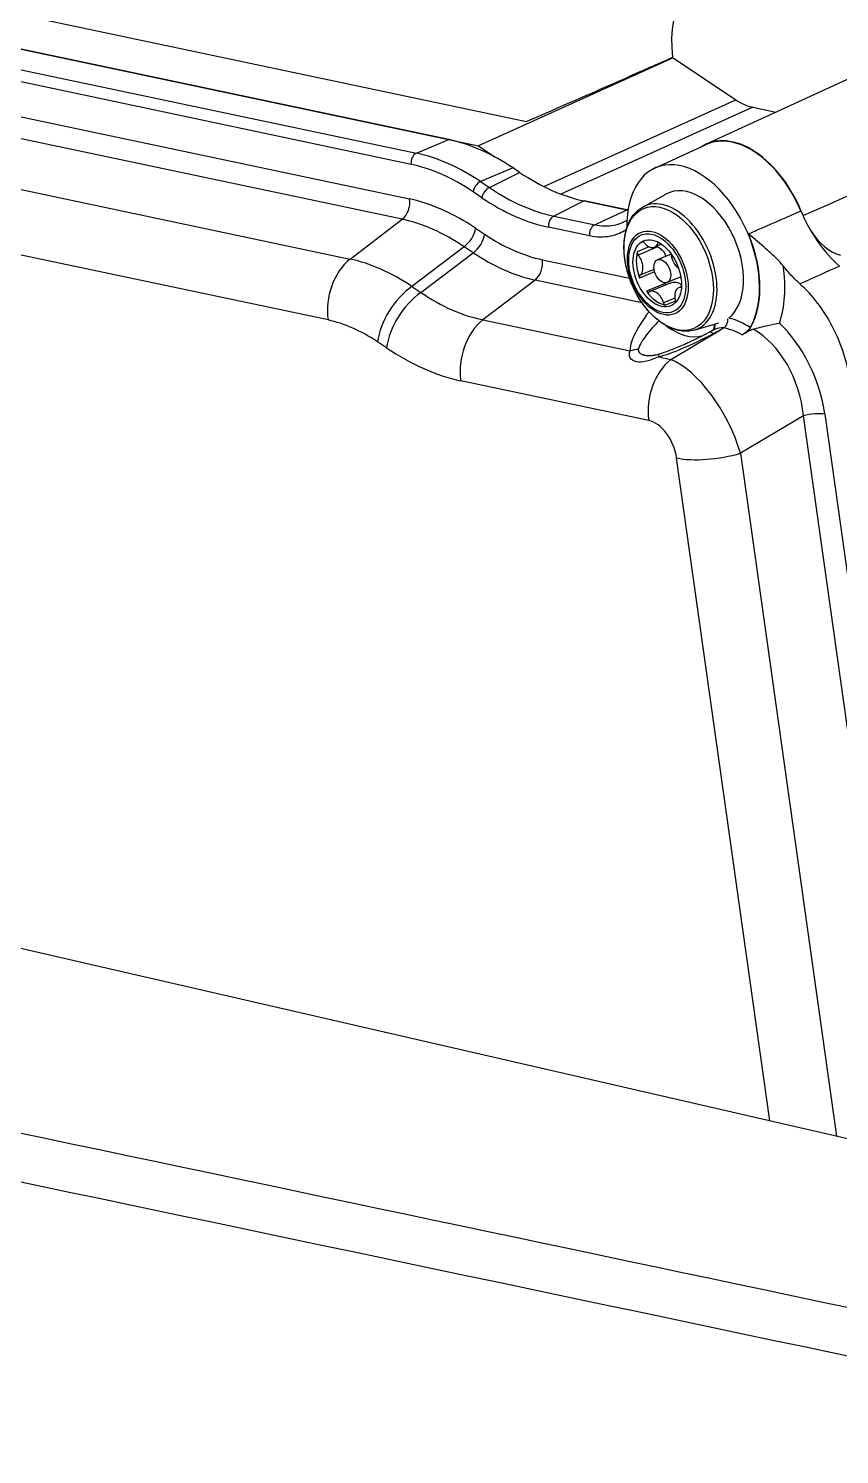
# Model space of a CAD drawing. Header units: millimetres. Extents: x 0 to 7722, y 0 to 5460.
# Drawn here: x 4623.1 to 4668.4, y 3604.8 to 3684.4 of the extents above; entities that cross this region are included whole.
import ezdxf

# ---------------------------------------------------------------- set-up
doc = ezdxf.new("R2010")
doc.units = ezdxf.units.MM
doc.header["$LTSCALE"] = 5
doc.layers.get('0').update_dxf_attribs({"linetype": 'CONTINUOUS'})

# ---------------------------------------------------------------- blocks, each defined once
blk = doc.blocks.new('RWFWFWEWEFWEFWEF')
for p, q in [((110.046, 51.385), (140.385, 44.974)), ((107.167, 50.067), (137.705, 43.614)), ((136.062, 43.961), (108.237, 49.841)), ((106.421, 49.081), (134.246, 43.201)), ((150.412, 43.706), (161.152, 48.628)), ((133.949, 42.578), (106.124, 48.458)), ((148.595, 48.536), (137.705, 43.614)), ((148.595, 48.536), (148.55, 48.545)), ((148.595, 48.536), (152.087, 46.19)), ((145.942, 47.402), (145.986, 47.421)), ((106.774, 46.372), (133.865, 40.647)), ((141.358, 41.342), (152.087, 46.19)), ((153.041, 45.768), (142.316, 40.921)), ((153.041, 45.768), (154.322, 45.498)), ((133.454, 39.512), (106.363, 45.236)), ((134.246, 43.201), (136.062, 43.961)), ((137.705, 43.614), (138.64, 42.986)), ((147.559, 42.37), (150.422, 43.682)), ((103.704, 42.964), (130.538, 37.293)), ((139.642, 42.378), (137.826, 41.618)), ((140.01, 42.131), (139.642, 42.378)), ((137.826, 41.618), (138.324, 41.283)), ((138.324, 41.283), (140.01, 42.131)), ((137.908, 40.713), (137.41, 41.048)), ((146.885, 40.195), (148.185, 40.917)), ((143.61, 40.539), (141.915, 39.687)), ((143.61, 40.539), (145.974, 40.039)), ((145.995, 40.035), (143.61, 40.539)), ((129.306, 33.888), (102.473, 39.558)), ((130.538, 37.293), (133.454, 39.512)), ((143.915, 38.584), (141.627, 39.068)), ((141.915, 39.687), (144.203, 39.203)), ((137.553, 39.016), (138.054, 38.679)), ((146.908, 38.235), (146.866, 38.218)), ((136.912, 37.982), (133.995, 35.764)), ((134.496, 35.427), (137.413, 37.646)), ((137.413, 37.646), (136.912, 37.982)), ((137.656, 37.487), (137.656, 37.487)), ((147.25, 37.976), (146.584, 37.697)), ((147.718, 37.971), (146.633, 37.517)), ((147.937, 38.121), (147.542, 37.955)), ((148.471, 37.562), (147.719, 37.247)), ((141.281, 37.252), (146.148, 36.223)), ((147.521, 36.714), (146.73, 36.383)), ((140.871, 36.117), (137.954, 33.898)), ((139.28, 36.627), (139.281, 36.627)), ((139.397, 36.578), (139.397, 36.578)), ((139.632, 36.486), (139.632, 36.485)), ((146.842, 34.855), (140.871, 36.117)), ((147.55, 36.576), (146.71, 36.224)), ((148.133, 35.925), (147.098, 35.491)), ((148.423, 35.953), (147.291, 35.479)), ((149.011, 36.302), (148.248, 35.983)), ((133.995, 35.764), (134.496, 35.427)), ((148.682, 35.104), (148.051, 34.84)), ((149.047, 35.749), (148.898, 35.687)), ((148.717, 34.94), (148.168, 34.709)), ((137.954, 33.898), (146.183, 32.159)), ((149.763, 33.32), (151.139, 33.724)), ((132.574, 32.328), (132.072, 32.664)), ((148.451, 31.68), (151.23, 33.332)), ((150.604, 33.204), (150.849, 33.332)), ((151.23, 33.332), (150.822, 33.12)), ((151.431, 33.442), (151.23, 33.332)), ((147.761, 31.826), (148.451, 31.68)), ((147.22, 28.274), (136.723, 30.493)), ((155.865, 28.534), (152.348, 26.442)), ((161.652, -12.608), (155.865, 28.534)), ((157.055, 28.622), (162.895, -12.894)), ((152.348, 26.442), (157.714, -11.703)), ((153.987, -10.846), (148.779, 26.179)), ((203.519, -22.233), (101.314, 1.264))]:
    blk.add_line(p, q)
for centre, major_axis, ratio, start_param, end_param in [((152.621, 47.516), (2.321, -5.537), 0.616028, 2.738741, 4.27865), ((149.975, 46.54), (84.963, 37.195), 0.025967, 1.576197, 1.606399), ((143.947, 47.842), (42.482, 18.597), 0.025967, 4.61707, 4.747992), ((152.512, 49.537), (-1.544, 3.691), 0.616245, 2.39028, 2.739225), ((138.049, 29.833), (-5.792, 13.836), 0.616333, 5.531453, 5.880519), ((152.61, 38.637), (-2.134, 5.098), 0.616333, 4.668854, 6.40107), ((152.61, 38.637), (-2.124, 5.073), 0.616333, 4.718733, 6.303681), ((134.312, 42.73), (0.103, 0.489), 0.724502, 0.464203, 2.034999), ((136.233, 29.072), (-5.792, 13.836), 0.616333, 5.531453, 5.880519), ((135.87, 28.92), (-5.599, 13.375), 0.616333, 5.531453, 5.880519), ((149.704, 37.42), (-2.083, 4.977), 0.616333, 3.581141, 7.283247), ((137.773, 41.2), (0.279, 0.415), 0.575264, 0.717438, 2.288234), ((141.603, 54.676), (5.84, -13.839), 0.616448, 5.528208, 5.878214), ((149.839, 37.392), (1.506, -3.597), 0.616333, 0.166507, 3.21012), ((133.138, 40.343), (-0.207, -0.978), 0.724502, 0.726002, 2.034999), ((135.927, 25.072), (-5.861, 15.334), 0.606797, 5.572719, 5.909775), ((138.271, 40.865), (0.279, 0.415), 0.575264, 0.717438, 2.288234), ((139.553, 53.677), (6.035, -14.3), 0.616448, 5.528208, 5.878214), ((139.917, 53.829), (-5.813, 13.852), 0.614999, 2.387763, 2.737769), ((145.177, 45.693), (-2.319, 5.537), 0.616062, 2.73901, 2.760512), ((145.198, 45.688), (-2.319, 5.537), 0.616062, 2.739011, 2.75536), ((148.47, 36.818), (-1.442, 3.445), 0.616333, 3.073065, 6.351713), ((135.201, 24.768), (5.19, -14.552), 0.611953, 2.447122, 2.784178), ((141.991, 39.22), (0.103, 0.489), 0.724502, 0.490383, 2.034999), ((144.278, 38.736), (0.103, 0.489), 0.724502, 0.490383, 2.034999), ((157.596, 40.323), (-1.157, 2.768), 0.616465, 1.52802, 1.58029), ((136.826, 38.712), (-0.558, -0.83), 0.575264, 0.979237, 2.288234), ((137.328, 38.375), (-0.558, -0.83), 0.575264, 0.979237, 2.288234), ((139.476, 50.879), (5.128, -13.417), 0.606797, 5.572719, 5.909775), ((147.878, 36.571), (-0.761, 1.817), 0.616333, 0.081161, 0.247264), ((146.943, 38.092), (-0.058, 0.138), 0.616333, 5.163365, 6.530449), ((147.252, 38.647), (0.29, -0.692), 0.616333, 5.163365, 6.987321), ((149.723, 37.428), (2.084, -4.977), 0.616333, 0.367625, 1.568716), ((157.596, 40.323), (-1.157, 2.768), 0.616465, 1.85827, 2.709172), ((138.75, 50.575), (-5.791, 14.199), 0.601154, 2.415558, 2.752614), ((137.355, 37.643), (-0.1, 0.391), 0.6271, 4.217203, 4.217246), ((147.878, 36.571), (0.761, -1.817), 0.616333, 3.816081, 4.645493), ((146.683, 37.611), (0.058, -0.138), 0.616333, 3.816081, 5.183164), ((146.385, 37.044), (0.29, -0.692), 0.616333, 0.136817, 2.041572), ((148.985, 37.381), (0.29, -0.692), 0.616333, 4.173593, 5.507317), ((131.486, 34.8), (0.62, 2.935), 0.724502, 0.726002, 2.034999), ((133.033, 23.119), (-6.357, 13.849), 0.588475, 5.527454, 5.864509), ((128.652, 35.691), (0.827, 3.914), 0.724502, 5.202452, 5.202523), ((140.555, 36.948), (-0.207, -0.978), 0.724502, 0.726002, 2.034999), ((150.431, 37.724), (-2.47, 5.9), 0.616333, 3.740332, 4.326537), ((154.962, 14.941), (13.306, -31.783), 0.616338, 3.746444, 3.746453), ((146.799, 36.251), (-0.058, 0.138), 0.616333, 0.136817, 1.503901), ((148.913, 37.004), (0.761, -1.817), 0.616333, 5.046964, 5.072718), ((134.252, 33.576), (1.673, 2.49), 0.575264, 0.979237, 2.288234), ((134.753, 33.24), (1.673, 2.49), 0.575264, 0.979237, 2.288234), ((136.582, 48.926), (4.558, -14.903), 0.620764, 5.621791, 5.958847), ((147.878, 36.571), (0.761, -1.817), 0.616333, 5.072718, 5.90213), ((147.158, 35.573), (0.058, -0.138), 0.616333, 5.072718, 6.439801), ((147.581, 34.787), (-0.29, 0.692), 0.616333, 4.535047, 6.439801), ((149.188, 34.995), (-0.29, 0.692), 0.616333, 5.966935, 7.696439), ((160.079, 42.55), (-13.8, -10.641), 0.15774, 5.77224, 6.189513), ((148.146, 34.851), (0.058, -0.138), 0.616333, 4.535047, 5.90213), ((148.628, 34.914), (-0.058, 0.138), 0.616333, 4.157287, 4.554846), ((130.853, 22.207), (4.396, -11.5), 0.606797, 2.431127, 2.768182), ((138.902, 31.405), (0.62, 2.935), 0.724502, 0.726002, 2.034999), ((148.813, 36.896), (1.598, -3.817), 0.616333, 5.460438, 6.215012), ((150.469, 33.681), (0.286, -0.41), 0.780574, 0.130702, 1.009854), ((150.513, 33.711), (0.286, -0.41), 0.780574, 0.059594, 0.973274), ((151.416, 31.936), (0.286, -1.494), 0.816198, 2.898809, 3.380516), ((151.274, 33.858), (0.103, 0.489), 0.72471, 3.867492, 5.073495), ((152.122, 28.704), (-1.88, 5.232), 0.64516, 5.573666, 5.886657), ((152.921, 29.115), (-2.051, 5.707), 0.64516, 4.400289, 5.385923), ((160.079, 42.55), (-13.8, -10.641), 0.15774, 0.36088, 0.721006), ((151.296, 31.873), (-0.692, 1.331), 0.21933, 5.795007, 6.283185), ((151.759, 28.552), (1.548, -4.828), 0.674237, 2.508051, 2.78846), ((134.681, 50.587), (33.487, 7.93), 0.665752, 5.107369, 5.118892), ((152.195, 28.811), (1.357, -4.906), 0.701783, 1.323678, 2.528786), ((134.402, 48.014), (-6.593, 17.251), 0.606797, 2.431127, 2.768182), ((146.657, 30.913), (-1.489, -0.179), 0.883463, 4.61717, 4.928546), ((148.235, 30.579), (-0.387, 1.449), 0.194718, 0.173985, 0.485361), ((149.399, 29.187), (0.62, 2.935), 0.724502, 0.726002, 2.034999), ((149.58, 27.256), (-2.314, 4.44), 0.452998, 4.301264, 5.805023), ((153.947, 28.576), (-1.555, 3.714), 0.616337, 5.347281, 5.347318), ((153.947, 28.576), (1.555, -3.714), 0.616333, 4.38544, 4.385498), ((156.329, 28.318), (0.99, 0.139), 0.308594, 0.704899, 2.013896), ((147.401, 26.344), (0.684, -1.902), 0.64516, 1.258696, 2.762455), ((150.958, 27.092), (2.971, 0.418), 0.308594, 3.846492, 5.155489)]:
    blk.add_ellipse(centre, major_axis=major_axis, ratio=ratio, start_param=start_param, end_param=end_param)
for centre, major_axis in [((148.338, 36.763), (-1.402, 3.35)), ((147.73, 36.509), (-0.952, 2.274)), ((147.696, 36.495), (-0.896, 2.14)), ((147.696, 36.495), (-0.761, 1.817)), ((147.983, 36.615), (-0.265, 0.632))]:
    blk.add_ellipse(centre, major_axis=major_axis, ratio=0.616333)
for points in [[(155.842, 39.729), (158.598, 40.926), (161.354, 42.125), (164.109, 43.324)], [(145.974, 40.039), (146.006, 40.054), (146.038, 40.069), (146.071, 40.084)], [(145.802, 39.354), (145.803, 39.355), (145.803, 39.355), (145.804, 39.355)], [(145.804, 39.355), (145.872, 39.387), (145.939, 39.423), (146.004, 39.463)], [(157.878, 36.891), (157.142, 36.562), (156.406, 36.233), (155.67, 35.904)], [(147.251, 34.337), (147.241, 34.335), (147.231, 34.334), (147.221, 34.332)], [(147.272, 34.314), (147.255, 34.321), (147.238, 34.327), (147.221, 34.332)], [(149.475, 32.65), (149.86, 32.826), (150.235, 33.013), (150.604, 33.204)], [(151.433, 33.443), (151.432, 33.442), (151.432, 33.442), (151.431, 33.442)], [(96.374, -8.22), (129.465, -15.156), (162.54, -22.132), (195.596, -29.144)], [(193.686, -31.461), (160.103, -24.35), (126.503, -17.271), (92.886, -10.228)]]:
    blk.add_open_spline(points, degree=3)
for points, knots in [([(144.203, 39.203), (144.413, 39.301), (144.624, 39.399), (145.221, 39.676), (145.608, 39.855), (145.995, 40.035)], [0.000487131, 0.000487131, 0.000487131, 0.000487131, 0.001373711, 0.001373711, 0.003001353, 0.003001353, 0.003001353, 0.003001353]), ([(149.763, 33.32), (149.525, 33.25), (149.27, 33.237), (148.736, 33.318), (148.458, 33.419), (147.903, 33.732), (147.628, 33.948), (147.115, 34.471), (146.879, 34.778), (146.468, 35.449), (146.295, 35.813), (146.026, 36.563), (145.932, 36.949), (145.831, 37.705), (145.826, 38.075), (145.909, 38.766), (145.997, 39.086), (146.263, 39.634), (146.439, 39.865), (146.727, 40.098), (146.804, 40.15), (146.885, 40.195)], [4.37825, 4.37825, 4.37825, 4.37825, 4.668842, 4.668842, 4.979529, 4.979529, 5.307015, 5.307015, 5.637025, 5.637025, 5.965942, 5.965942, 6.294541, 6.294541, 6.624045, 6.624045, 6.953817, 6.953817, 7.274296, 7.274296, 7.382788, 7.382788, 7.382788, 7.382788]), ([(152.795, 38.702), (153.035, 38.806), (153.274, 38.91), (153.513, 39.015), (154.25, 39.336), (154.987, 39.657), (155.723, 39.978)], [-0.000974222, -0.000974222, -0.000974222, -0.000974222, 0, 0, 0, 0.003001229, 0.003001229, 0.003001229, 0.003001229]), ([(155.723, 39.978), (155.982, 39.367), (156.301, 38.787), (157.034, 37.736), (157.443, 37.273), (157.878, 36.891)], [-0.3981098, -0.3981098, -0.3981098, -0.3981098, -0.1990554, -0.1990554, 0, 0, 0, 0]), ([(144.203, 39.203), (144.575, 39.124), (144.928, 39.118), (145.431, 39.213), (145.595, 39.264), (145.768, 39.339), (145.785, 39.346), (145.802, 39.354)], [0, 0, 0, 0, 0.5, 0.5, 0.75, 0.75, 0.7777967, 0.7777967, 0.7777967, 0.7777967]), ([(145.966, 38.925), (145.847, 38.847), (145.723, 38.78), (145.594, 38.724), (145.426, 38.651), (145.248, 38.596), (145.066, 38.562), (144.884, 38.527), (144.698, 38.511), (144.506, 38.515), (144.314, 38.519), (144.117, 38.542), (143.915, 38.584)], [0.058587, 0.058587, 0.058587, 0.058587, 0.25, 0.25, 0.25, 0.5, 0.5, 0.5, 0.75, 0.75, 0.75, 1, 1, 1, 1]), ([(154.729, 36.914), (154.624, 37.049), (154.504, 37.181), (154.192, 37.496), (153.99, 37.678), (153.458, 38.138), (153.116, 38.417), (152.799, 38.699), (152.797, 38.7), (152.795, 38.702)], [-0.2684765, -0.2684765, -0.2684765, -0.2684765, -0.2137535, -0.2137535, -0.1330207, -0.1330207, 0, 0, 0.0007629, 0.0007629, 0.0007629, 0.0007629]), ([(147.667, 38.007), (147.677, 37.998), (147.688, 37.989), (147.706, 37.978), (147.712, 37.974), (147.718, 37.971)], [0.040868961, 0.040868961, 0.040868961, 0.040868961, 0.044927467, 0.044927467, 0.046868297, 0.046868297, 0.046868297, 0.046868297]), ([(147.718, 37.971), (147.73, 37.964), (147.743, 37.958), (147.837, 37.904), (147.912, 37.847), (148.023, 37.737), (148.07, 37.677), (148.134, 37.555), (148.154, 37.492), (148.162, 37.432)], [0.02229727, 0.02229727, 0.02229727, 0.02229727, 0.02620969, 0.02620969, 0.05241938, 0.05241938, 0.07382631, 0.07382631, 0.0931009, 0.0931009, 0.0931009, 0.0931009]), ([(155.67, 35.904), (155.504, 36.05), (155.343, 36.208), (155.028, 36.546), (154.876, 36.725), (154.729, 36.914)], [0, 0, 0, 0, 0.075696, 0.075696, 0.1513919, 0.1513919, 0.1513919, 0.1513919]), ([(148.133, 35.925), (148.145, 35.909), (148.16, 35.895), (148.196, 35.877), (148.215, 35.873), (148.234, 35.873)], [0.02583689, 0.02583689, 0.02583689, 0.02583689, 0.03200902, 0.03200902, 0.03815177, 0.03815177, 0.03815177, 0.03815177]), ([(148.424, 35.953), (148.477, 35.975), (148.53, 35.991), (148.645, 36.011), (148.713, 36.013), (148.842, 35.99), (148.902, 35.964), (148.988, 35.901), (149.022, 35.865), (149.05, 35.823)], [-0.45723358, -0.45723358, -0.45723358, -0.45723358, -0.43961236, -0.43961236, -0.41820544, -0.41820544, -0.39679851, -0.39679851, -0.37999573, -0.37999573, -0.37999573, -0.37999573]), ([(158.461, 30.511), (158.392, 30.998), (158.279, 31.493), (157.958, 32.505), (157.746, 33.017), (157.249, 33.979), (156.967, 34.425), (156.35, 35.236), (156.018, 35.596), (155.67, 35.904)], [-0.6414201, -0.6414201, -0.6414201, -0.6414201, -0.4862579, -0.4862579, -0.3208771, -0.3208771, -0.1596474, -0.1596474, -0.000001, -0.000001, -0.000001, -0.000001]), ([(147.782, 33.842), (147.532, 33.579), (147.299, 33.316), (147.098, 33.053), (147.07, 33.017), (147.042, 32.98), (147.016, 32.944), (146.942, 32.843), (146.873, 32.741), (146.814, 32.641), (146.733, 32.503), (146.668, 32.368), (146.641, 32.239)], [0.0244437, 0.0244437, 0.0244437, 0.0244437, 0.5, 0.5, 0.5, 0.5661455, 0.5661455, 0.5661455, 0.75, 0.75, 0.75, 1, 1, 1, 1]), ([(152.895, 33.463), (152.876, 33.43), (152.851, 33.395), (152.789, 33.324), (152.751, 33.286), (152.668, 33.214), (152.622, 33.178), (152.532, 33.115), (152.488, 33.088), (152.444, 33.064)], [0, 0, 0, 0, 0.01633805, 0.01633805, 0.03360366, 0.03360366, 0.05109592, 0.05109592, 0.06670879, 0.06670879, 0.06670879, 0.06670879]), ([(153.066, 33.372), (153.183, 33.41), (153.313, 33.448), (153.59, 33.523), (153.734, 33.558), (154.102, 33.642), (154.331, 33.685), (154.518, 33.709), (154.519, 33.709), (154.52, 33.709)], [0.0000001, 0.0000001, 0.0000001, 0.0000001, 0.0371837, 0.0371837, 0.0778014, 0.0778014, 0.1493835, 0.1493835, 0.149898, 0.149898, 0.149898, 0.149898]), ([(153.066, 33.372), (153.057, 33.369), (153.048, 33.366), (152.945, 33.331), (152.854, 33.292), (152.77, 33.245)], [-0.36336026, -0.36336026, -0.36336026, -0.36336026, -0.36055556, -0.36055556, -0.33046306, -0.33046306, -0.33046306, -0.33046306]), ([(147.761, 31.826), (147.652, 31.778), (147.542, 31.732), (147.432, 31.691), (147.322, 31.65), (147.211, 31.613), (147.106, 31.586), (146.895, 31.533), (146.694, 31.517), (146.534, 31.55), (146.374, 31.584), (146.25, 31.669), (146.188, 31.78), (146.125, 31.891), (146.122, 32.03), (146.183, 32.159)], [0, 0, 0, 0, 0.125, 0.125, 0.125, 0.25, 0.25, 0.25, 0.5, 0.5, 0.5, 0.75, 0.75, 0.75, 1, 1, 1, 1]), ([(146.641, 32.239), (146.633, 32.199), (146.641, 32.161), (146.66, 32.125), (146.677, 32.094), (146.703, 32.066), (146.734, 32.04), (146.736, 32.039), (146.738, 32.037), (146.74, 32.036), (146.755, 32.024), (146.771, 32.013), (146.789, 32.003), (146.81, 31.99), (146.833, 31.979), (146.857, 31.969), (146.866, 31.965), (146.876, 31.961), (146.886, 31.957), (146.904, 31.951), (146.922, 31.945), (146.941, 31.94), (146.96, 31.934), (146.98, 31.929), (147, 31.925), (147.027, 31.92), (147.054, 31.915), (147.083, 31.911), (147.11, 31.908), (147.138, 31.905), (147.166, 31.904), (147.183, 31.903), (147.201, 31.902), (147.219, 31.902), (147.262, 31.901), (147.307, 31.903), (147.353, 31.906), (147.357, 31.907), (147.361, 31.907), (147.365, 31.907), (147.399, 31.91), (147.434, 31.914), (147.469, 31.919), (147.487, 31.921), (147.505, 31.924), (147.524, 31.927), (147.537, 31.93), (147.551, 31.932), (147.565, 31.935), (147.569, 31.936), (147.574, 31.936), (147.578, 31.937), (147.597, 31.941), (147.615, 31.945), (147.634, 31.949), (147.669, 31.957), (147.704, 31.965), (147.74, 31.975), (147.762, 31.981), (147.783, 31.987), (147.805, 31.993)], [0, 0, 0, 0, 0.132708, 0.132708, 0.132708, 0.25, 0.25, 0.25, 0.257578, 0.257578, 0.257578, 0.3125, 0.3125, 0.3125, 0.379596, 0.379596, 0.379596, 0.40625, 0.40625, 0.40625, 0.453125, 0.453125, 0.453125, 0.499871, 0.499871, 0.499871, 0.5625, 0.5625, 0.5625, 0.620604, 0.620604, 0.620604, 0.65625, 0.65625, 0.65625, 0.742203, 0.742203, 0.742203, 0.75, 0.75, 0.75, 0.8125, 0.8125, 0.8125, 0.84375, 0.84375, 0.84375, 0.867145, 0.867145, 0.867145, 0.875, 0.875, 0.875, 0.90625, 0.90625, 0.90625, 0.964844, 0.964844, 0.964844, 1, 1, 1, 1]), ([(147.805, 31.993), (148.056, 32.067), (148.298, 32.155), (148.535, 32.248), (148.667, 32.299), (148.797, 32.353), (148.926, 32.408), (149.03, 32.452), (149.133, 32.497), (149.236, 32.542), (149.316, 32.578), (149.396, 32.614), (149.475, 32.65)], [0, 0, 0, 0, 0.25, 0.25, 0.25, 0.3884273, 0.3884273, 0.3884273, 0.5, 0.5, 0.5, 0.5866237, 0.5866237, 0.5866237, 0.5866237])]:
    blk.add_open_spline(points, degree=3, knots=knots)

msp = doc.modelspace()

# ---------------------------------------------------------------- block references
msp.add_blockref('RWFWFWEWEFWEFWEF', (4510.5, 3634.26))

doc.saveas('drawing.dxf')
